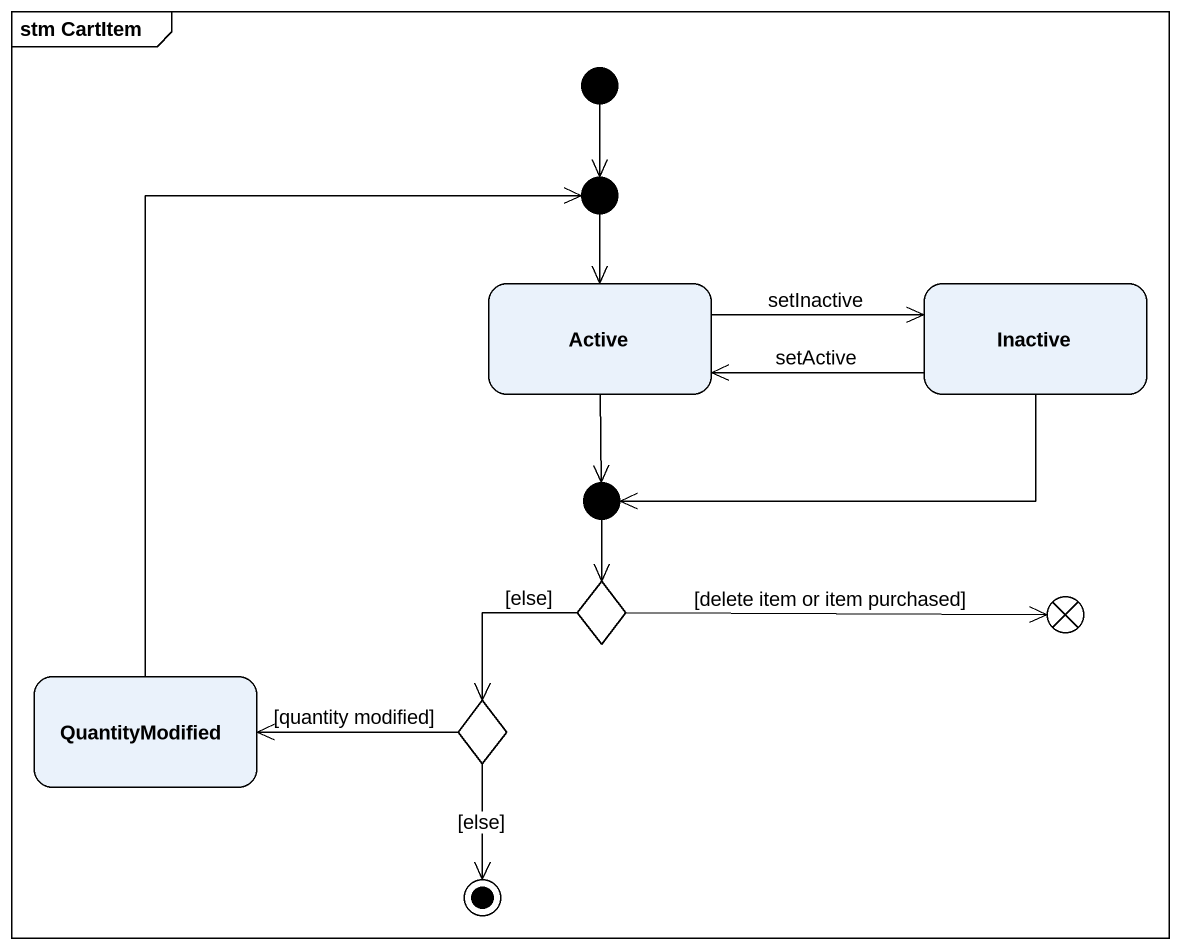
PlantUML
@startuml
mainframe stm CartItem
hide empty description
state junction1 <<choice>>
state Active
state Inactive
state junction2 <<choice>>
state choice1 <<choice>>
state exit1 <<choice>>
state QuantityModified
state choice2 <<choice>>
[*] --> junction1
junction1 --> Active
Active -right-> Inactive : setInactive
Active --> junction2
Inactive -left-> Active : setActive
Inactive -left-> junction2
junction2 --> choice1
choice1 -right-> exit1 : [delete item or item purchased]
choice1 --> choice2 : [else]
QuantityModified -up-> junction1
choice2 -left-> QuantityModified : [quantity modified]
choice2 --> [*] : [else]
@enduml
